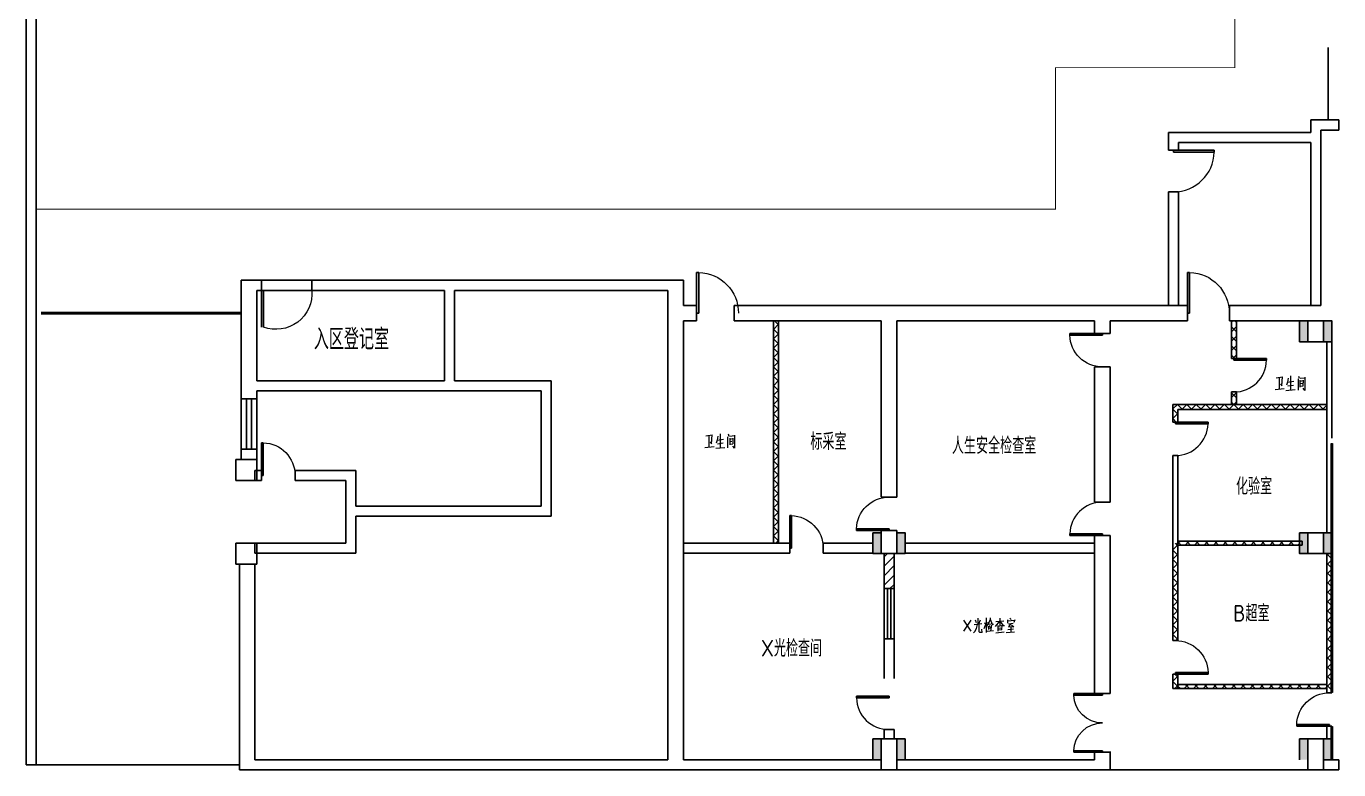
# Model space of a CAD drawing. Extents: x 319706 to 355428, y -360061 to -311216.
# Drawn here: x 319706 to 351081, y -360061 to -342279 of the extents above; entities that cross this region are included whole.
import ezdxf

# ---------------------------------------------------------------- set-up
doc = ezdxf.new("R2010")
doc.units = 0
doc.header["$LTSCALE"] = 1000
doc.header["$MEASUREMENT"] = 0
doc.linetypes.add('DASH', pattern=[0.35, 0.25, -0.1])
doc.linetypes.add('DOTE', pattern=[2.42, 2, -0.2, 0.02, -0.2])
doc.layers.get('0').update_dxf_attribs({"linetype": 'CONTINUOUS'})
for name, color, linetype in [('WALL', 9, 'CONTINUOUS'), ('WALL-MOVE', 6, 'CONTINUOUS'), ('WINDOW', 4, 'CONTINUOUS')]:
    doc.layers.add(name, color=color, linetype=linetype)
doc.styles.add('X光操作间', font='acaderef.shx', dxfattribs={"height": 200, "bigfont": 'tssdchn.shx'})
pattern_1 = [(45, (4628.25, -131083.16), (-112.2532, 112.2532), []), (135, (4628.25, -131083.16), (-112.2532, -112.2532), [])]

# ---------------------------------------------------------------- blocks, each defined once
blk = doc.blocks.new('$DorLib2D$00000002')
for p, q in [((-0.5, 0), (-0.5, 0.4875)), ((-0.475, 0.4875), (-0.5, 0.4875)), ((-0.475, 0), (-0.475, 0.4875)), ((0.475, 0), (0.475, 0.4875)), ((0.475, 0.4875), (0.5, 0.4875)), ((0.5, 0), (0.5, 0.4875)), ((-0.5, 0), (-0.475, 0)), ((0.5, 0), (0.475, 0))]:
    blk.add_line(p, q)
at = {"lineweight": 13}
for centre, start, end in [((-0.4875, 0), 0, 88.53072), ((0.4875, 0), 91.46928, 180)]:
    blk.add_arc(centre, 0.4875, start, end, dxfattribs=at)
blk = doc.blocks.new('$TCHSYS$DOOR2D')
for p, q in [((0.45, 0.975), (0.5, 0.975)), ((0.45, 0), (0.45, 0.975)), ((0.5, 0), (0.5, 0.975)), ((0.5, 0), (0.45, 0))]:
    blk.add_line(p, q)
at = {"lineweight": 13}
blk.add_arc((0.475, 0), 0.975, 91.4693, 180, dxfattribs=at)

msp = doc.modelspace()

# ---------------------------------------------------------------- hatches: boundary and pattern name
h = msp.add_hatch()
h.set_pattern_fill('ANSI37', color=256, scale=100, style=0)
h.set_pattern_definition(pattern_1)
h.paths.add_polyline_path([(337631, -349326), (337571, -349326), (337571, -354641), (337631, -354641)])
h.paths.add_polyline_path([(337691, -349326), (337631, -349326), (337631, -354641), (337691, -354641)])
h = msp.add_hatch()
h.set_pattern_fill('ANSI37', color=256, scale=100, style=0)
h.set_pattern_definition(pattern_1)
h.paths.add_polyline_path([(348636, -349326), (348516, -349326), (348516, -350226), (348636, -350226)])
h.paths.add_polyline_path([(348636, -351026), (348576, -351026), (348516, -351026), (348516, -351326), (348636, -351326)])
h = msp.add_hatch(color=8)
h.paths.add_polyline_path([(350346, -349326), (350146, -349326), (350146, -349576), (350346, -349576)])
h.paths.add_polyline_path([(350346, -349576), (350146, -349576), (350146, -349826), (350346, -349826)])
h = msp.add_hatch(color=8)
h.paths.add_polyline_path([(350916, -349326), (350716, -349326), (350716, -349576), (350916, -349576)])
h.paths.add_polyline_path([(350916, -349576), (350716, -349576), (350716, -349826), (350916, -349826)])
h = msp.add_hatch()
h.set_pattern_fill('ANSI37', color=256, scale=100, style=0)
h.set_pattern_definition(pattern_1)
h.paths.add_polyline_path([(350796, -351326), (347640, -351326), (347236, -351326), (347236, -351326), (347116, -351326), (347116, -351386), (347116, -351746), (347236, -351746), (347236, -351446), (350796, -351446)])
h = msp.add_hatch(color=8)
h.paths.add_polyline_path([(340146, -354391), (339946, -354391), (339946, -354641), (340146, -354641)])
h.paths.add_polyline_path([(340146, -354641), (339946, -354641), (339946, -354891), (340146, -354891)])
h = msp.add_hatch(color=8)
h.paths.add_polyline_path([(340716, -354391), (340516, -354391), (340516, -354641), (340716, -354641)])
h.paths.add_polyline_path([(340716, -354641), (340516, -354641), (340516, -354891), (340716, -354891)])
h = msp.add_hatch(color=8)
h.paths.add_polyline_path([(350346, -354391), (350146, -354391), (350146, -354641), (350346, -354641)])
h.paths.add_polyline_path([(350346, -354641), (350146, -354641), (350146, -354891), (350346, -354891)])
h = msp.add_hatch(color=8)
h.paths.add_polyline_path([(350916, -354391), (350716, -354391), (350716, -354641), (350916, -354641)])
h.paths.add_polyline_path([(350916, -354641), (350716, -354641), (350716, -354891), (350916, -354891)])
h = msp.add_hatch()
h.set_pattern_fill('ANSI37', color=256, scale=100, style=0)
h.set_pattern_definition(pattern_1)
h.paths.add_polyline_path([(347236, -354641), (347116, -354641), (347116, -356971), (347236, -356971)])
h = msp.add_hatch()
h.set_pattern_fill('ANSI37', color=256, scale=100, style=0)
h.set_pattern_definition([(45, (3978.25, -127653.16), (-112.2532, 112.2532), []), (135, (3978.25, -127653.16), (-112.2532, -112.2532), [])])
h.paths.add_polyline_path([(350146, -354591), (347236, -354591), (347236, -354691), (350146, -354691)])
h = msp.add_hatch()
h.set_pattern_fill('ANSI31', color=256, scale=100, style=0)
h.set_pattern_definition([(45, (4628.25, -131083.16), (-112.2532, 112.2532), [])])
h.paths.add_polyline_path([(340331, -354891), (340211, -354891), (340211, -355726), (340331, -355726)])
h.paths.add_polyline_path([(340451, -354891), (340331, -354891), (340331, -355726), (340451, -355726)])
h = msp.add_hatch()
h.set_pattern_fill('ANSI37', color=256, scale=100, style=0)
h.set_pattern_definition(pattern_1)
h.paths.add_polyline_path([(350916, -354891), (350796, -354891), (350796, -358071), (350796, -358221), (350916, -358221), (350916, -358071)])
h = msp.add_hatch()
h.set_pattern_fill('ANSI37', color=256, scale=100, style=0)
h.set_pattern_definition(pattern_1)
h.paths.add_polyline_path([(347236, -357771), (347176, -357771), (347116, -357771), (347116, -358121), (347236, -358121)])
h = msp.add_hatch()
h.set_pattern_fill('ANSI37', color=256, scale=100, style=0)
h.set_pattern_definition(pattern_1)
h.paths.add_polyline_path([(350796, -358021), (347236, -358021), (347236, -358121), (350796, -358121)])
h = msp.add_hatch(color=8)
h.paths.add_polyline_path([(340146, -359321), (339946, -359321), (339946, -359821), (340146, -359821)])
h.paths.add_polyline_path([(340516, -359821), (340716, -359821), (340716, -359321), (340516, -359321)])
h = msp.add_hatch(color=8)
h.paths.add_polyline_path([(350346, -359321), (350146, -359321), (350146, -359821), (350346, -359821)])
h.paths.add_polyline_path([(350716, -359821), (350916, -359821), (350916, -359321), (350716, -359321)])

# ---------------------------------------------------------------- linework, layer by layer
for p, q in [((350831, -344521), (351031, -344521)), ((347131, -345241), (347131, -345291)), ((347131, -345241), (348106, -345241)), ((347131, -345291), (348106, -345291)), ((348106, -345291), (348106, -345241)), ((325331, -348356), (326531, -348356)), ((328731, -348356), (329531, -348356)), ((325331, -348596), (326531, -348596)), ((328731, -348596), (329559, -348596)), ((348576, -350226), (348576, -350266)), ((348576, -350226), (349356, -350226)), ((348576, -350266), (349356, -350266)), ((349356, -350266), (349356, -350226)), ((347640, -351326), (350796, -351326)), ((347176, -351746), (347176, -351786)), ((347176, -351746), (347956, -351746)), ((347176, -351786), (347956, -351786)), ((347956, -351786), (347956, -351746)), ((344651, -354421), (344651, -354461)), ((345431, -354421), (344651, -354421)), ((345431, -354461), (344651, -354461)), ((345431, -354461), (345431, -354421)), ((345246, -354641), (345246, -357881)), ((340211, -354891), (340451, -354891)), ((342511, -354881), (342751, -354881)), ((339551, -358341), (339551, -358301)), ((340331, -358301), (339551, -358301)), ((340331, -358301), (340331, -358341)), ((340331, -358341), (339551, -358341)), ((339946, -359321), (340716, -359321)), ((339946, -359321), (339946, -359821)), ((340146, -359821), (340146, -359321)), ((340516, -359821), (340516, -359321)), ((340716, -359321), (340716, -359821)), ((350146, -359321), (350916, -359321)), ((350146, -359321), (350146, -359821)), ((350346, -359821), (350346, -359321)), ((350716, -359821), (350716, -359321)), ((335416, -359756), (335416, -359626)), ((345246, -359756), (345246, -359626)), ((345616, -359756), (345616, -359626)), ((319946, -359941), (324801, -359941)), ((338831, -360061), (340331, -360061)), ((345616, -360061), (350346, -360061))]:
    msp.add_line(p, q)
at = {"extrusion": (0, 0, -1)}
for p, q in [((325331, -348595), (325331, -349473)), ((325376, -348595), (325376, -349473)), ((344651, -349666), (344651, -349626)), ((345431, -349626), (344651, -349626)), ((345431, -349666), (344651, -349666)), ((345431, -349626), (345431, -349666)), ((325371, -352241), (325331, -352241)), ((325331, -353021), (325331, -352241)), ((325371, -353021), (325371, -352241)), ((325331, -353021), (325371, -353021)), ((337996, -353981), (337956, -353981)), ((337956, -354761), (337956, -353981)), ((337996, -354761), (337996, -353981)), ((339551, -354301), (339551, -354341)), ((340331, -354301), (339551, -354301)), ((340331, -354341), (339551, -354341)), ((340331, -354341), (340331, -354301)), ((337956, -354761), (337996, -354761)), ((347176, -357771), (347176, -357731)), ((347176, -357731), (347956, -357731)), ((347176, -357771), (347956, -357771)), ((347956, -357731), (347956, -357771)), ((350076, -358981), (350076, -359021)), ((350856, -358981), (350076, -358981)), ((350856, -359021), (350076, -359021)), ((350856, -359021), (350856, -358981))]:
    msp.add_line(p, q, dxfattribs=at)
at = {"color": 0}
for p, q in [((325216, -351191), (324846, -351191)), ((324846, -352391), (324846, -351191)), ((324969, -351191), (324969, -352391)), ((325092, -351191), (325092, -352391)), ((325216, -352391), (325216, -351191)), ((324846, -352391), (325216, -352391)), ((340211, -355726), (340451, -355726)), ((340211, -355726), (340211, -356926)), ((340291, -356926), (340291, -355726)), ((340371, -356926), (340371, -355726)), ((340451, -355726), (340451, -356926)), ((340451, -356926), (340211, -356926))]:
    msp.add_line(p, q, dxfattribs=at)
at = {"linetype": 'DOTE', "const_width": 20}
msp.add_lwpolyline([(319946, -348356), (319946, -346656), (344311, -346656), (344311, -343271), (348596, -343271), (348596, -327256)], dxfattribs=at)
at = {"linetype": 'DASH', "const_width": 75}
msp.add_lwpolyline([(320056, -349141), (324846, -349141)], dxfattribs=at)
for points in [[(350146, -349326), (350346, -349326), (350346, -349826), (350146, -349826)], [(350346, -349326), (350716, -349326), (350716, -349826), (350346, -349826)], [(350716, -349326), (350916, -349326), (350916, -349826), (350716, -349826)], [(324716, -352641), (325216, -352641), (325216, -353141), (324716, -353141)], [(339946, -354391), (340146, -354391), (340146, -354891), (339946, -354891)], [(340516, -354391), (340716, -354391), (340716, -354891), (340516, -354891)], [(350146, -354391), (350346, -354391), (350346, -354891), (350146, -354891)], [(350346, -354391), (350716, -354391), (350716, -354891), (350346, -354891)], [(350716, -354391), (350916, -354391), (350916, -354891), (350716, -354891)], [(324716, -354641), (325216, -354641), (325216, -355141), (324716, -355141)], [(340146, -359321), (340516, -359321), (340516, -360061), (340146, -360061)], [(350346, -359321), (350716, -359321), (350716, -360061), (350346, -360061)]]:
    msp.add_lwpolyline(points, close=True)
at = {"color": 139, "lineweight": 0}
for points in [[(349734, -350671), (349587, -350698)], [(349656, -350686), (349656, -350950)], [(349685, -350833), (349717, -350877), (349734, -350664)], [(349871, -350698), (349856, -350789), (349832, -350865)], [(349856, -350789), (350008, -350769)], [(349929, -350640), (349929, -350970)], [(350108, -350711), (350108, -350980)], [(350115, -350645), (350135, -350698)], [(350154, -350742), (350154, -350909)], [(350154, -350764), (350230, -350755)], [(350159, -350693), (350269, -350684)], [(350233, -350745), (350225, -350877)], [(350269, -350671), (350269, -350987), (350233, -350935)], [(349560, -350967), (349780, -350943)], [(349819, -350987), (350040, -350967)], [(349863, -350877), (349998, -350860)], [(350154, -350825), (350206, -350816)], [(350154, -350887), (350233, -350877)], [(336297, -352026), (336297, -352356)], [(336483, -352029), (336503, -352085)], [(335928, -352354), (336148, -352329)], [(336099, -352058), (335955, -352085)], [(336021, -352073), (336021, -352337)], [(336053, -352219), (336084, -352263), (336099, -352051)], [(336238, -352085), (336221, -352175), (336199, -352251)], [(336221, -352175), (336375, -352156)], [(336231, -352263), (336363, -352246)], [(336473, -352097), (336473, -352364)], [(336522, -352129), (336522, -352293)], [(336522, -352151), (336595, -352141)], [(336522, -352212), (336573, -352202)], [(336522, -352273), (336600, -352263)], [(336525, -352080), (336635, -352070)], [(336600, -352131), (336593, -352263)], [(336635, -352058), (336635, -352373), (336600, -352322)], [(336187, -352373), (336407, -352354)], [(342110, -356486), (342283, -356750)], [(342283, -356486), (342110, -356750)], [(342347, -356785), (342379, -356753), (342418, -356682), (342442, -356587)], [(342552, -356574), (342364, -356594)], [(342418, -356547), (342398, -356484)], [(342457, -356432), (342457, -356582)], [(342474, -356579), (342474, -356755), (342493, -356772), (342557, -356772)], [(342481, -356567), (342520, -356479)], [(342557, -356775), (342547, -356697)], [(342655, -356547), (342599, -356689)], [(342608, -356555), (342701, -356540)], [(342655, -356430), (342655, -356780)], [(342655, -356567), (342687, -356618)], [(342679, -356748), (342828, -356733)], [(342750, -356464), (342694, -356594)], [(342699, -356626), (342709, -356709)], [(342718, -356579), (342772, -356572)], [(342733, -356611), (342740, -356682)], [(342750, -356425), (342750, -356459)], [(342750, -356459), (342797, -356582), (342828, -356582)], [(342784, -356606), (342758, -356736)], [(342970, -356508), (342868, -356631)], [(342882, -356516), (343073, -356496)], [(342931, -356611), (342931, -356743)], [(342931, -356626), (343024, -356613)], [(342931, -356677), (343002, -356670)], [(343029, -356714), (342931, -356723)], [(342978, -356432), (342978, -356611)], [(342983, -356508), (343056, -356613), (343088, -356613)], [(343029, -356601), (343022, -356714)], [(343166, -356477), (343159, -356555)], [(343166, -356501), (343335, -356484)], [(343173, -356704), (343305, -356694)], [(343183, -356567), (343300, -356552)], [(343183, -356643), (343296, -356631)], [(343234, -356574), (343190, -356643)], [(343222, -356432), (343249, -356464)], [(343242, -356653), (343242, -356767)], [(343256, -356591), (343315, -356645)], [(343340, -356477), (343315, -356540)], [(342882, -356785), (343080, -356765)], [(343134, -356775), (343332, -356760)]]:
    msp.add_lwpolyline(points, dxfattribs=at)
at = {"const_width": 75}
for points in [[(350916, -352251), (350916, -358221)], [(350916, -359021), (350916, -359821)]]:
    msp.add_lwpolyline(points, dxfattribs=at)
at = {"lineweight": 13}
for centre, radius, start, end in [((347131, -345266), 975, 270, 358.5307), ((348576, -350246), 780, 270, 358.5307), ((347176, -351766), 780, 270, 358.5307), ((345431, -354441), 780, 90, 178.5307), ((340331, -358321), 780, 181.4693, 270)]:
    msp.add_arc(centre, radius, start, end, dxfattribs=at)
at = {"lineweight": 13, "extrusion": (0, 0, -1)}
for centre, radius, start, end in [((-325677, -348671), 857, 174.9962, 290.619), ((-345431, -349646), 780, 270, 358.5307), ((-325351, -353021), 780, 91.4693, 180), ((-340331, -354321), 780, 1.4693, 90), ((-337976, -354761), 780, 91.4693, 180), ((-347176, -357751), 780, 90, 178.5307), ((-350856, -359001), 780, 1.4693, 90)]:
    msp.add_arc(centre, radius, start, end, dxfattribs=at)
at = {"layer": 'WALL'}
for p, q in [((319706, -311216), (319706, -359941)), ((319946, -311456), (319946, -359941)), ((350831, -342791), (350831, -344521)), ((350831, -344521), (350411, -344521)), ((350411, -344821), (350411, -344521)), ((350931, -344761), (350651, -344761)), ((350651, -344941), (350651, -344761)), ((350931, -344761), (351081, -344761)), ((351081, -344521), (351031, -344521)), ((351081, -344761), (351081, -344521)), ((347011, -344821), (350411, -344821)), ((347011, -344821), (347011, -345241)), ((347251, -345061), (350411, -345061)), ((347251, -345241), (347251, -345061)), ((350411, -348956), (350411, -345061)), ((350651, -348956), (350651, -344941)), ((347011, -345241), (347251, -345241)), ((347251, -346241), (347011, -346241)), ((347011, -346241), (347011, -348956)), ((347251, -348956), (347251, -346241)), ((324846, -350876), (324846, -348356)), ((325331, -348356), (324846, -348356)), ((325331, -348596), (325331, -348356)), ((328731, -348356), (326531, -348356)), ((326531, -348356), (326531, -348596)), ((329831, -348356), (329531, -348356)), ((329831, -348356), (335416, -348356)), ((335416, -348956), (335416, -348356)), ((325216, -350756), (325216, -348596)), ((325216, -348596), (325331, -348596)), ((326531, -348596), (328731, -348596)), ((329531, -348596), (329706, -348596)), ((329706, -350756), (329706, -348596)), ((329946, -350756), (329946, -348596)), ((329946, -348596), (335046, -348596)), ((335046, -349141), (335046, -348596)), ((335046, -359821), (335046, -349141)), ((335731, -348956), (335416, -348956)), ((335731, -349326), (335731, -348956)), ((340331, -348956), (336631, -348956)), ((336631, -348956), (336631, -349326)), ((340331, -348956), (345431, -348956)), ((345431, -348956), (347131, -348956)), ((347467, -348956), (347131, -348956)), ((347467, -349326), (347467, -348956)), ((350651, -348956), (348467, -348956)), ((348467, -348956), (348467, -349326)), ((350411, -348956), (350651, -348956)), ((335416, -359821), (335416, -349326)), ((335416, -349326), (335731, -349326)), ((336631, -349326), (340146, -349326)), ((337571, -354641), (337571, -349326)), ((337571, -349326), (337691, -349326)), ((337691, -354641), (337691, -349326)), ((340146, -349326), (340146, -353541)), ((340516, -353541), (340516, -349326)), ((340516, -349326), (345246, -349326)), ((345246, -349326), (345246, -349626)), ((345616, -349326), (347131, -349326)), ((345616, -349626), (345616, -349326)), ((347131, -349326), (347467, -349326)), ((348467, -349326), (350916, -349326)), ((348516, -349326), (348516, -350226)), ((348636, -349326), (348516, -349326)), ((348636, -350226), (348636, -349326)), ((345246, -349626), (345616, -349626)), ((350796, -352191), (350796, -349826)), ((350796, -349826), (350916, -349826)), ((350916, -352131), (350916, -349826)), ((345246, -350426), (345246, -353661)), ((345616, -350426), (345246, -350426)), ((345616, -353661), (345616, -350426)), ((348516, -350226), (348636, -350226)), ((325216, -350756), (329706, -350756)), ((329946, -350756), (332251, -350756)), ((332251, -350756), (332251, -353996)), ((324846, -350876), (324846, -351191)), ((325216, -350996), (329831, -350996)), ((325216, -351191), (325216, -350996)), ((329831, -350996), (332011, -350996)), ((332011, -350996), (332011, -353756)), ((348636, -351026), (348516, -351026)), ((348516, -351026), (348516, -351326)), ((348636, -351326), (348636, -351026)), ((324846, -351191), (325216, -351191)), ((347116, -351386), (347116, -351326)), ((347116, -351326), (347236, -351326)), ((347116, -351386), (347116, -351746)), ((347236, -351326), (347236, -351326)), ((347236, -351326), (350796, -351326)), ((348516, -351326), (348636, -351326)), ((350796, -351326), (350796, -351446)), ((347236, -351446), (350796, -351446)), ((347236, -351746), (347236, -351446)), ((347116, -351746), (347236, -351746)), ((350796, -354391), (350796, -352191)), ((350916, -354391), (350916, -352251)), ((325216, -352391), (324846, -352391)), ((324846, -352391), (324846, -352641)), ((324846, -352641), (325216, -352641)), ((325216, -352641), (325216, -352391)), ((347236, -352546), (347116, -352546)), ((347116, -352546), (347116, -356971)), ((347236, -356971), (347236, -352546)), ((325331, -352901), (325171, -352901)), ((325171, -352901), (325171, -353141)), ((325331, -353141), (325331, -352901)), ((327586, -352901), (326131, -352901)), ((326131, -352901), (326131, -353141)), ((327586, -352901), (327586, -353756)), ((325171, -353141), (325331, -353141)), ((326131, -353141), (327346, -353141)), ((327346, -353141), (327346, -353876)), ((340146, -353541), (340516, -353541)), ((327346, -353876), (327346, -354641)), ((332011, -353756), (327586, -353756)), ((345246, -353661), (345616, -353661)), ((332251, -353996), (327586, -353996)), ((327586, -353996), (327586, -354881)), ((340516, -354341), (340146, -354341)), ((340146, -354341), (340146, -354891)), ((340516, -354891), (340516, -354341)), ((345616, -354461), (345246, -354461)), ((345246, -354461), (345246, -354641)), ((345616, -354761), (345616, -354461)), ((350796, -354391), (350916, -354391)), ((325171, -354641), (327346, -354641)), ((325171, -354641), (325171, -354881)), ((337956, -354641), (335416, -354641)), ((335416, -354641), (335416, -354881)), ((337571, -354641), (337691, -354641)), ((337956, -354881), (337956, -354641)), ((339946, -354641), (338756, -354641)), ((338756, -354641), (338756, -354881)), ((339946, -354881), (339946, -354641)), ((340716, -354641), (342511, -354641)), ((340716, -354641), (340716, -354881)), ((342511, -354641), (342511, -354641)), ((342751, -354641), (342511, -354641)), ((342751, -354641), (342751, -354641)), ((342751, -354641), (345246, -354641)), ((345616, -358241), (345616, -354761)), ((324801, -360061), (324801, -355141)), ((324801, -355141), (325171, -355141)), ((325171, -354881), (327586, -354881)), ((325171, -359821), (325171, -355141)), ((335416, -354881), (337956, -354881)), ((338756, -354881), (339946, -354881)), ((340146, -354891), (340211, -354891)), ((340211, -354891), (340211, -355726)), ((340451, -355726), (340451, -354891)), ((340451, -354891), (340516, -354891)), ((340716, -354881), (342511, -354881)), ((342751, -354881), (345246, -354881)), ((345246, -354881), (345246, -358241)), ((350796, -358071), (350796, -354891)), ((350796, -354891), (350916, -354891)), ((350916, -358071), (350916, -354891)), ((340211, -355726), (340451, -355726)), ((340451, -356926), (340211, -356926)), ((340211, -356926), (340211, -357881)), ((340451, -357881), (340451, -356926)), ((347116, -356971), (347236, -356971)), ((335416, -357881), (335416, -358121)), ((345246, -358121), (345246, -357881)), ((347236, -357771), (347116, -357771)), ((347116, -357771), (347116, -358121)), ((347236, -358121), (347236, -357771)), ((345246, -358241), (345616, -358241)), ((347116, -358121), (347236, -358121)), ((350796, -358071), (350796, -358221)), ((350796, -358221), (350916, -358221)), ((350916, -358221), (350916, -358071)), ((340451, -359101), (340211, -359101)), ((340211, -359101), (340211, -359321)), ((340451, -359321), (340451, -359101)), ((350916, -359021), (350796, -359021)), ((350796, -359021), (350796, -359321)), ((350916, -359321), (350916, -359021)), ((340211, -359321), (340451, -359321)), ((350796, -359321), (350916, -359321)), ((335046, -359821), (325171, -359821)), ((340146, -359821), (335416, -359821)), ((340146, -360061), (340146, -359821)), ((345246, -359821), (340516, -359821)), ((340516, -360061), (340516, -359821)), ((345616, -359641), (345246, -359641)), ((345246, -359641), (345246, -359821)), ((345616, -360061), (345616, -359641)), ((345616, -359821), (345616, -360061)), ((350346, -359821), (350346, -360061)), ((351081, -359821), (350716, -359821)), ((350716, -359821), (350716, -360061)), ((351081, -360061), (351081, -359821)), ((319946, -359941), (319706, -359941)), ((335231, -360061), (324801, -360061)), ((340146, -360061), (335231, -360061)), ((345616, -360061), (340516, -360061)), ((350716, -360061), (351081, -360061))]:
    msp.add_line(p, q, dxfattribs=at)
at = {"layer": 'WALL-MOVE'}
for p, q in [((347236, -354591), (350206, -354591)), ((347236, -354591), (347236, -354691)), ((347236, -354691), (350206, -354691)), ((350206, -354591), (350206, -354691)), ((347236, -358021), (350796, -358021)), ((347236, -358121), (350796, -358121))]:
    msp.add_line(p, q, dxfattribs=at)

# ---------------------------------------------------------------- block references
at = {"layer": 'WINDOW'}
for name, p, xscale, yscale, zscale, rotation in [('$TCHSYS$DOOR2D', (336231, -349141), -1000, 1000, -1000, 359.9999999999995), ('$TCHSYS$DOOR2D', (347967, -349141), -1000, 1000, -1000, 359.9999999999995), ('$DorLib2D$00000002', (345431, -358941), 1400, -1400, 1400, 270)]:
    msp.add_blockref(name, p, dxfattribs=dict(at, xscale=xscale, yscale=yscale, zscale=zscale, rotation=rotation))

# ---------------------------------------------------------------- texts
at = {"color": 6, "insert": (326579, -349514), "char_height": 500, "attachment_point": 1, "style": 'X光操作间'}
msp.add_mtext('{\\Fgbenor,gbcbig|c134;入区登记室}', dxfattribs=at)
at = {"color": 139, "char_height": 400, "attachment_point": 1, "style": 'X光操作间'}
for s, insert, width in [('{\\Fgbenor,gbcbig|c134;标采室}', (338450, -352011), 1605.72), ('{\\Fgbenor,gbcbig|c134;人生安全检查室}', (341834, -352109), 2657.4), ('{\\Fgbenor,gbcbig|c134;化验室}', (348625, -353083), 2657.4), ('{\\Fgbenor,gbcbig|c134;B超室}', (348560, -356118), 2657.4), ('{\\Fgbenor,gbcbig|c134;X光检查间}', (337271, -356954), 1605.72)]:
    msp.add_mtext(s, dxfattribs=dict(at, insert=insert, width=width))

doc.saveas('drawing.dxf')
